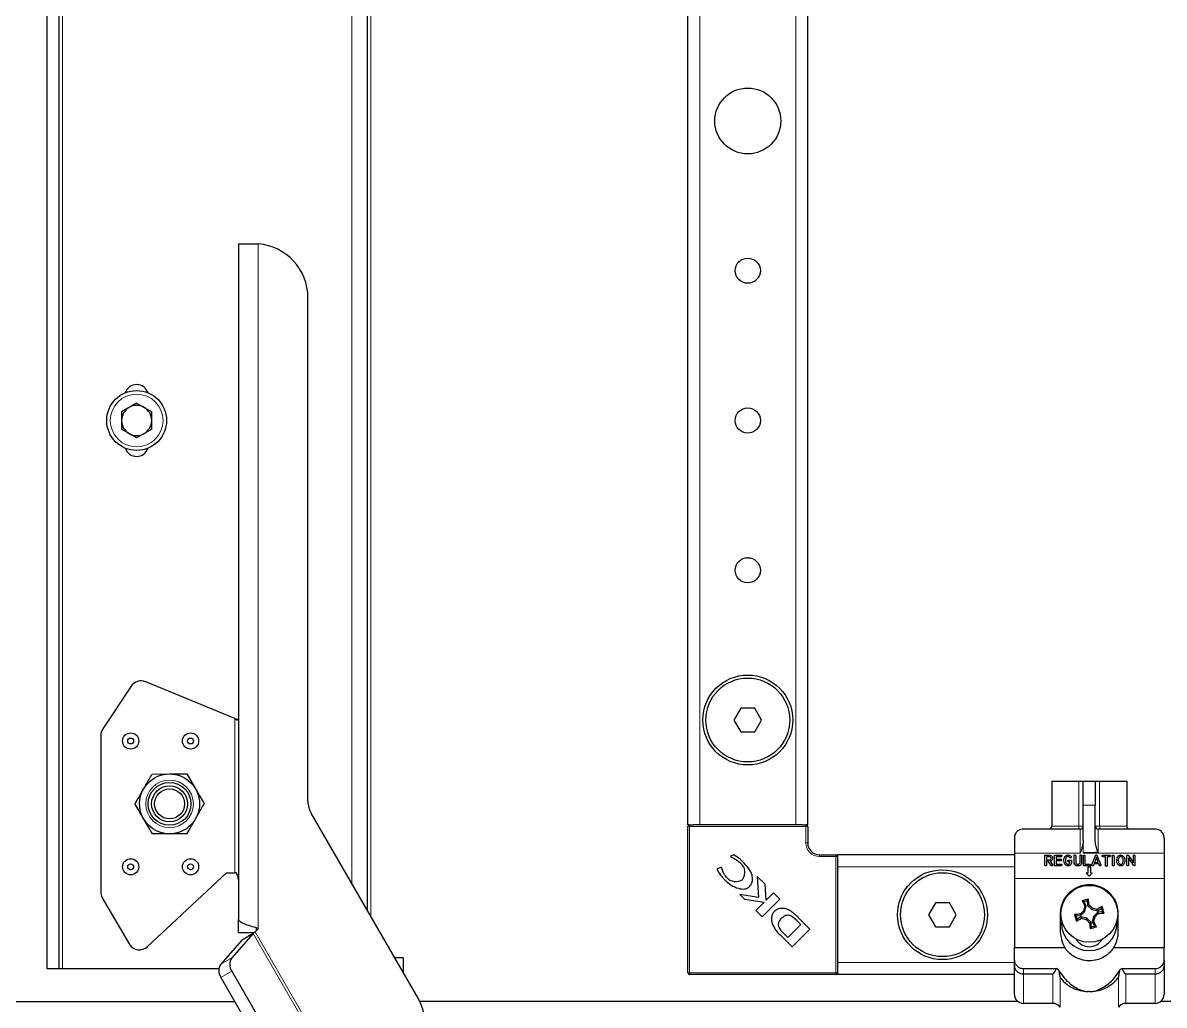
# Model space of a CAD drawing. Header units: millimetres. Extents: x -1161 to 1836, y -465 to 1013.
# Drawn here: x -510.1 to -319.6, y -202.3 to -38.3 of the extents above; entities that cross this region are included whole.
import ezdxf

# ---------------------------------------------------------------- set-up
doc = ezdxf.new("R2010")
doc.units = ezdxf.units.MM
doc.linetypes.add('SLD-Сплошная', pattern=[0])

msp = doc.modelspace()

# ---------------------------------------------------------------- linework, layer by layer
at = {"color": 7, "linetype": 'SLD-Сплошная', "lineweight": 25}
for p, q in [((-506.1, 686.78), (-506.1, -196.22)), ((-504.1, 686.78), (-504.1, -196.22)), ((-452.6, 677.06), (-452.6, -186.51)), ((-399.1, -172.22), (-399.1, 662.78)), ((-379.1, -172.22), (-379.1, 662.78)), ((-474.1, -75.22), (-473.13, -75.22)), ((-474.1, -75.22), (-474.1, -187.98)), ((-473.13, -75.22), (-471.01, -75.22)), ((-462.51, -168.28), (-462.51, -84.22)), ((-491.1, -101.83), (-493.61, -103.28)), ((-491.1, -101.83), (-488.59, -103.28)), ((-493.61, -103.28), (-493.61, -106.17)), ((-488.59, -106.17), (-488.59, -103.28)), ((-491.1, -107.62), (-493.61, -106.17)), ((-488.59, -106.17), (-491.1, -107.62)), ((-474.7, -154.48), (-489.59, -148.33)), ((-492, -149.07), (-496.76, -156.22)), ((-390.25, -152.72), (-391.41, -154.72)), ((-387.94, -152.72), (-390.25, -152.72)), ((-386.79, -154.72), (-387.94, -152.72)), ((-474.7, -154.48), (-474.1, -154.58)), ((-474.7, -154.48), (-474.46, -154.72)), ((-391.41, -154.72), (-390.25, -156.72)), ((-387.94, -156.72), (-386.79, -154.72)), ((-497.1, -157.33), (-497.1, -183.38)), ((-390.25, -156.72), (-387.94, -156.72)), ((-488.52, -163.74), (-485.63, -163.72)), ((-482.74, -163.71), (-481.28, -166.2)), ((-338.35, -164.92), (-338.35, -172.42)), ((-338.35, -164.92), (-333.82, -164.92)), ((-333.82, -164.92), (-333.1, -164.92)), ((-333.1, -164.92), (-331.1, -164.92)), ((-333.1, -168.92), (-333.1, -164.92)), ((-331.1, -164.92), (-331.1, -168.92)), ((-331.1, -164.92), (-330.37, -164.92)), ((-330.37, -164.92), (-325.85, -164.92)), ((-325.85, -164.92), (-325.85, -172.42)), ((-333.1, -174.86), (-333.1, -168.92)), ((-331.1, -174.86), (-331.1, -168.92)), ((-488.45, -173.74), (-489.91, -171.25)), ((-444.13, -201.17), (-461.97, -170.28)), ((-398.8, -172.22), (-399.1, -172.22)), ((-399.1, -196.92), (-399.1, -172.52)), ((-398.8, -172.22), (-398.15, -172.22)), ((-397.1, -172.22), (-398.15, -172.22)), ((-381.1, -172.22), (-397.1, -172.22)), ((-380.04, -172.22), (-381.1, -172.22)), ((-380.04, -172.22), (-379.4, -172.22)), ((-379.1, -172.22), (-379.4, -172.22)), ((-379.1, -172.52), (-379.1, -175.22)), ((-333.6, -172.92), (-343.1, -172.92)), ((-321.1, -172.92), (-330.6, -172.92)), ((-482.68, -173.71), (-485.57, -173.72)), ((-344.6, -174.42), (-344.6, -176.92)), ((-319.6, -174.42), (-319.6, -176.92)), ((-344.6, -176.92), (-344.6, -181.18)), ((-319.6, -176.92), (-319.6, -181.18)), ((-391.47, -177.23), (-391.98, -177.47)), ((-391.98, -177.47), (-391.87, -177.58)), ((-377.1, -177.22), (-374.4, -177.22)), ((-344.6, -177.22), (-374.1, -177.22)), ((-374.1, -177.22), (-374.1, -177.52)), ((-374.1, -177.52), (-374.1, -178.17)), ((-374.1, -178.17), (-374.1, -179.22)), ((-339.5, -178.94), (-339.5, -177.28)), ((-339.5, -177.28), (-338.75, -177.28)), ((-338.75, -177.54), (-339.24, -177.54)), ((-339.24, -177.54), (-339.24, -178.04)), ((-339.24, -178.04), (-338.65, -178.04)), ((-338.95, -178.31), (-339.24, -178.31)), ((-339.24, -178.31), (-339.24, -178.94)), ((-338.46, -179.02), (-338.95, -178.31)), ((-338.65, -178.31), (-338.24, -178.88)), ((-337.9, -179.05), (-337.9, -177.28)), ((-337.9, -177.28), (-336.84, -177.28)), ((-336.84, -179.05), (-337.9, -179.05)), ((-336.84, -177.54), (-337.64, -177.54)), ((-337.64, -177.54), (-337.64, -177.95)), ((-337.64, -177.95), (-336.89, -177.95)), ((-336.89, -178.21), (-337.64, -178.21)), ((-337.64, -178.21), (-337.64, -178.79)), ((-337.64, -178.79), (-336.84, -178.79)), ((-335.56, -178.12), (-335.07, -178.12)), ((-335.36, -178.38), (-335.56, -178.38)), ((-335.07, -178.12), (-335.07, -178.41)), ((-334.64, -178.47), (-334.64, -177.39)), ((-334.37, -177.39), (-334.37, -178.46)), ((-333.63, -178.45), (-333.63, -177.39)), ((-333.37, -177.39), (-333.37, -178.45)), ((-333.08, -179.07), (-333.08, -177.41)), ((-332.82, -177.41), (-332.82, -178.81)), ((-332.82, -178.81), (-332.02, -178.81)), ((-331.66, -178.9), (-331.08, -177.36)), ((-331.32, -178.74), (-331.41, -178.99)), ((-330.51, -178.74), (-331.32, -178.74)), ((-330.92, -177.6), (-331.23, -178.48)), ((-331.23, -178.48), (-330.6, -178.48)), ((-330.6, -178.48), (-330.92, -177.6)), ((-330.76, -177.38), (-330.17, -178.9)), ((-330.41, -178.98), (-330.51, -178.74)), ((-329.83, -177.28), (-328.71, -177.28)), ((-329.41, -177.54), (-329.83, -177.54)), ((-329.41, -179.01), (-329.41, -177.54)), ((-329.1, -177.54), (-329.1, -179.01)), ((-328.71, -177.54), (-329.1, -177.54)), ((-328.24, -178.94), (-328.24, -177.41)), ((-327.97, -177.41), (-327.97, -178.94)), ((-325.82, -178.94), (-325.82, -177.38)), ((-325.55, -177.33), (-324.74, -178.57)), ((-324.72, -178.97), (-325.55, -177.7)), ((-325.55, -177.7), (-325.55, -178.94)), ((-324.74, -178.57), (-324.74, -177.39)), ((-324.47, -177.39), (-324.47, -178.94)), ((-489.29, -192.54), (-476.1, -180.22)), ((-476.1, -180.22), (-474.7, -180.22)), ((-474.46, -180.22), (-474.7, -180.22)), ((-393.55, -179.29), (-394.24, -179.62)), ((-393.42, -179.43), (-393.55, -179.29)), ((-387.51, -180.85), (-387.33, -184.33)), ((-386.22, -182.14), (-387.51, -180.85)), ((-374.1, -179.22), (-374.1, -195.22)), ((-332.02, -179.07), (-333.08, -179.07)), ((-332.6, -180.28), (-332.1, -180.78)), ((-332.35, -180.28), (-332.6, -180.28)), ((-331.85, -179.28), (-332.35, -179.28)), ((-332.35, -179.28), (-332.35, -180.28)), ((-332.1, -180.78), (-331.6, -180.28)), ((-331.85, -180.28), (-331.85, -179.28)), ((-331.6, -180.28), (-331.85, -180.28)), ((-386.05, -184.8), (-386.22, -182.14)), ((-344.6, -181.18), (-344.6, -192.68)), ((-319.6, -181.18), (-319.6, -192.68)), ((-496.83, -184.38), (-492.37, -192.1)), ((-390.43, -183.85), (-389.63, -184.65)), ((-387.33, -184.33), (-390.43, -183.85)), ((-389.63, -184.65), (-386.36, -185.14)), ((-386.71, -187.57), (-383.75, -184.62)), ((-384.81, -183.56), (-386.05, -184.8)), ((-383.75, -184.62), (-384.81, -183.56)), ((-332.43, -184.87), (-332.23, -184.61)), ((-386.36, -185.14), (-387.75, -186.53)), ((-387.75, -186.53), (-386.71, -187.57)), ((-357.75, -185.22), (-358.91, -187.22)), ((-355.44, -185.22), (-357.75, -185.22)), ((-354.29, -187.22), (-355.44, -185.22)), ((-333.5, -187.37), (-332.83, -186.67)), ((-333.01, -185.04), (-333.31, -184.92)), ((-332.83, -186.67), (-333.05, -186.55)), ((-333.01, -185.04), (-332.43, -184.87)), ((-332.6, -185.73), (-333.01, -185.04)), ((-332.6, -185.73), (-332.85, -185.76)), ((-332.83, -186.67), (-332.6, -185.73)), ((-332.43, -184.87), (-332.39, -185.67)), ((-332.39, -185.67), (-332.17, -185.57)), ((-332.39, -185.67), (-331.69, -186.34)), ((-331.69, -186.34), (-331.58, -186.13)), ((-331.69, -186.34), (-330.75, -186.57)), ((-330.75, -186.57), (-330.79, -186.33)), ((-330.75, -186.57), (-330.06, -186.17)), ((-330.06, -186.17), (-329.94, -185.86)), ((-330.06, -186.17), (-329.89, -186.75)), ((-474.1, -190.22), (-474.1, -187.98)), ((-380.22, -188.87), (-380.9, -188.21)), ((-380.63, -187.73), (-380.65, -187.71)), ((-378.74, -189.62), (-380.63, -187.73)), ((-358.91, -187.22), (-357.75, -189.22)), ((-355.44, -189.22), (-354.29, -187.22)), ((-336.95, -187.07), (-336.95, -190.07)), ((-336.75, -188.57), (-336.95, -188.57)), ((-334.3, -187.4), (-334.57, -187.21)), ((-334.3, -187.4), (-333.5, -187.37)), ((-334.13, -187.98), (-334.3, -187.4)), ((-334.13, -187.98), (-334.25, -188.29)), ((-333.44, -187.58), (-334.13, -187.98)), ((-333.5, -187.37), (-333.61, -187.15)), ((-333.44, -187.58), (-333.41, -187.82)), ((-332.5, -187.81), (-333.44, -187.58)), ((-332.5, -187.81), (-332.62, -188.02)), ((-331.8, -188.48), (-332.5, -187.81)), ((-331.8, -188.48), (-332.02, -188.58)), ((-331.77, -189.28), (-331.8, -188.48)), ((-331.36, -187.48), (-331.59, -188.42)), ((-331.59, -188.42), (-331.35, -188.39)), ((-331.59, -188.42), (-331.19, -189.11)), ((-330.69, -186.78), (-331.36, -187.48)), ((-331.36, -187.48), (-331.15, -187.6)), ((-329.89, -186.75), (-330.69, -186.78)), ((-330.69, -186.78), (-330.59, -187)), ((-329.89, -186.75), (-329.63, -186.94)), ((-327.25, -188.57), (-327.45, -188.57)), ((-327.25, -190.07), (-327.25, -187.07)), ((-471.66, -190.38), (-475.23, -194.43)), ((-471.58, -190.22), (-474.1, -190.22)), ((-473.49, -191.44), (-471.66, -190.38)), ((-470.78, -189.54), (-471.34, -190.07)), ((-471.1, -189.84), (-471.1, -189.42)), ((-470.8, -189.51), (-470.78, -189.54)), ((-383.15, -190.33), (-382.41, -191.05)), ((-382.41, -191.05), (-380.22, -188.87)), ((-381.7, -192.58), (-378.74, -189.62)), ((-357.75, -189.22), (-355.44, -189.22)), ((-331.77, -189.28), (-331.96, -189.54)), ((-331.19, -189.11), (-331.77, -189.28)), ((-331.19, -189.11), (-330.89, -189.23)), ((-473.49, -191.44), (-477.07, -195.49)), ((-383.7, -190.59), (-381.7, -192.58)), ((-344.6, -194.82), (-344.6, -192.68)), ((-344.6, -192.68), (-336.19, -192.68)), ((-328, -192.68), (-319.6, -192.68)), ((-319.6, -194.82), (-319.6, -192.68)), ((-446.6, -194.42), (-448.03, -194.42)), ((-446.6, -194.42), (-446.6, -196.9)), ((-374.1, -195.22), (-374.1, -196.28)), ((-344.6, -195.73), (-344.6, -194.82)), ((-344.6, -200.52), (-344.6, -195.73)), ((-343.1, -196.21), (-337.58, -196.21)), ((-326.62, -196.21), (-321.1, -196.21)), ((-319.6, -194.82), (-319.6, -195.73)), ((-319.6, -195.73), (-319.6, -200.52)), ((-506.1, -196.22), (-504.1, -196.22)), ((-504.1, -196.22), (-503.5, -196.22)), ((-503.5, -196.22), (-477.38, -196.22)), ((-477.04, -197.72), (-462.9, -222.2)), ((-475.2, -196.66), (-461.06, -221.14)), ((-374.4, -197.22), (-398.8, -197.22)), ((-374.1, -196.28), (-374.1, -196.92)), ((-374.1, -196.92), (-374.1, -197.22)), ((-344.6, -197.22), (-374.1, -197.22)), ((-343.1, -197.11), (-338.19, -197.11)), ((-326.01, -197.11), (-321.1, -197.11)), ((-569.2, -201.72), (-474.72, -201.72)), ((-344, -201.72), (-443.85, -201.72)), ((86.4, -201.72), (-320.2, -201.72)), ((-338.19, -202.02), (-343.1, -202.02)), ((-321.1, -202.02), (-326.01, -202.02))]:
    msp.add_line(p, q, dxfattribs=at)
at = {"color": 7, "linetype": 'SLD-Сплошная', "lineweight": 18}
for p, q in [((-503.5, -196.22), (-503.5, 686.78)), ((-452, -187.55), (-452, 678.1)), ((-455.2, 672.56), (-455.2, -182.01)), ((-397.1, -172.22), (-397.1, 662.78)), ((-381.1, -172.22), (-381.1, 662.78)), ((-470.8, -75.25), (-470.8, -189.51)), ((-474.7, -154.48), (-474.7, -180.22)), ((-333.82, -172.42), (-333.82, -164.92)), ((-330.37, -164.92), (-330.37, -172.42)), ((-331.1, -168.92), (-333.1, -168.92)), ((-399.1, -172.52), (-398.8, -172.52)), ((-398.8, -172.22), (-398.8, -172.52)), ((-398.8, -172.52), (-398.8, -196.92)), ((-379.4, -172.52), (-398.8, -172.52)), ((-379.4, -172.22), (-379.4, -172.52)), ((-379.4, -175.22), (-379.4, -172.52)), ((-379.4, -172.52), (-379.1, -172.52)), ((-338.35, -172.42), (-333.82, -172.42)), ((-333.82, -172.42), (-333.1, -172.42)), ((-333.6, -176.92), (-333.6, -172.92)), ((-331.1, -172.42), (-330.37, -172.42)), ((-330.6, -172.92), (-330.6, -176.85)), ((-330.37, -172.42), (-325.85, -172.42)), ((-379.1, -175.22), (-379.4, -175.22)), ((-333.1, -176.92), (-333.1, -174.86)), ((-333.6, -176.92), (-344.6, -176.92)), ((-319.6, -176.92), (-333.1, -176.92)), ((-377.1, -177.22), (-377.1, -177.52)), ((-374.4, -177.52), (-377.1, -177.52)), ((-374.4, -177.22), (-374.4, -177.52)), ((-374.4, -196.92), (-374.4, -177.52)), ((-374.4, -177.52), (-374.1, -177.52)), ((-344.6, -179.22), (-374.1, -179.22)), ((-319.6, -181.18), (-344.6, -181.18)), ((-471.66, -190.38), (-455.19, -218.91)), ((-471.34, -190.07), (-454.82, -218.69)), ((-477.07, -195.49), (-475.23, -194.43)), ((-344.6, -195.22), (-374.1, -195.22)), ((-343.1, -196.21), (-343.1, -197.11)), ((-321.1, -197.11), (-321.1, -196.21)), ((-477.04, -197.72), (-475.2, -196.66)), ((-398.8, -196.92), (-399.1, -196.92)), ((-398.8, -196.92), (-374.4, -196.92)), ((-398.8, -196.92), (-398.8, -197.22)), ((-374.4, -196.92), (-374.4, -197.22)), ((-374.4, -196.92), (-374.1, -196.92)), ((-343.1, -197.11), (-343.1, -202.02)), ((-338.19, -202.02), (-338.19, -197.11)), ((-336.95, -197.71), (-336.95, -202.67)), ((-327.24, -202.67), (-327.24, -197.71)), ((-326.01, -197.11), (-326.01, -202.02)), ((-321.1, -202.02), (-321.1, -197.11))]:
    msp.add_line(p, q, dxfattribs=at)
at = {"color": 7, "linetype": 'SLD-Сплошная', "lineweight": 18, "flags": 128}
for points in [[(-333.82, -172.42), (-333.82, -172.52), (-333.83, -172.62), (-333.85, -172.7), (-333.86, -172.78), (-333.88, -172.84), (-333.91, -172.89), (-333.93, -172.92), (-333.96, -172.92)], [(-330.24, -172.92), (-330.26, -172.92), (-330.29, -172.89), (-330.31, -172.84), (-330.33, -172.78), (-330.35, -172.7), (-330.36, -172.62), (-330.37, -172.52), (-330.37, -172.42)]]:
    msp.add_lwpolyline(points, dxfattribs=at)
at = {"color": 7, "linetype": 'SLD-Сплошная', "lineweight": 25}
for centre, radius in [((-389.1, -54.72), 5.5), ((-389.1, -79.72), 2.1), ((-491.1, -104.72), 5), ((-389.1, -104.72), 2.1), ((-389.1, -129.72), 2.1), ((-389.1, -154.72), 7.5), ((-389.1, -154.72), 7), ((-492.1, -158.22), 1.35), ((-492.1, -158.22), 0.493), ((-482.1, -158.22), 1.35), ((-482.1, -158.22), 0.493), ((-485.6, -168.72), 5), ((-485.6, -168.72), 3.57), ((-485.6, -168.72), 3), ((-485.6, -168.72), 2.5), ((-492.1, -179.22), 1.35), ((-492.1, -179.22), 0.493), ((-482.1, -179.22), 1.35), ((-482.1, -179.22), 0.493), ((-356.6, -187.22), 7.5), ((-356.6, -187.22), 7), ((-332.1, -187.07), 4.75)]:
    msp.add_circle(centre, radius, dxfattribs=at)
at = {"color": 7, "linetype": 'SLD-Сплошная', "lineweight": 18}
for centre, radius in [((-491.1, -104.72), 4.4), ((-485.6, -168.72), 3.97)]:
    msp.add_circle(centre, radius, dxfattribs=at)
at = {"color": 7, "linetype": 'SLD-Сплошная', "lineweight": 25}
for centre, radius, start, end in [((-471.51, -84.22), 9, 0, 85.4954), ((-491.1, -100.72), 2, 18.21, 161.79), ((-491.1, -104.72), 2.51, 120, 180), ((-491.1, -104.72), 2.51, 60, 120), ((-491.1, -104.72), 2.51, 0, 60), ((-491.1, -104.72), 2.51, 180, 240), ((-491.1, -104.72), 2.51, 300, 0), ((-491.1, -104.72), 2.51, 240, 300), ((-491.1, -108.72), 2, 198.21, 341.79), ((-490.34, -150.18), 2, 68.1986, 146.3099), ((-495.1, -157.33), 2, 146.3099, 180), ((-458.51, -168.28), 4, 180, 210), ((-398.8, -172.52), 0.3, 90, 180), ((-379.4, -172.52), 0.3, 360, 90), ((-338.85, -172.42), 0.5, 270, 0), ((-333.6, -172.42), 0.5, 270, 0), ((-330.6, -172.42), 0.5, 180, 270), ((-325.35, -172.42), 0.5, 180, 270), ((-377.1, -175.22), 2, 180, 270), ((-391.5, -180.15), 1.94, 323.3097, 52.3464), ((-374.4, -177.52), 0.3, 0, 90), ((-391.1, -179.72), 1.97, 218.454, 305.887), ((-495.1, -183.38), 2, 180, 210), ((-311.8, -256.64), 74.88, 105.834, 106.6907), ((-401.1, -189.63), 69.05, 3.3769, 4.1768), ((-278.23, -238.63), 75.61, 136.4711, 137.0889), ((-272.54, -152.13), 69.05, 208.3479, 209.1477), ((-259.67, -204.78), 75.61, 165.4358, 166.0536), ((-383.65, -240.94), 75.61, 46.4711, 47.0889), ((-349.8, -259.51), 75.61, 75.4358, 76.0536), ((-297.16, -246.63), 69.05, 118.3479, 119.1477), ((-401.66, -207.37), 74.88, 15.834, 16.6907), ((-332.1, -188.57), 4.65, 180, 0), ((-329.54, -256.07), 69.05, 93.3769, 94.1768), ((-262.53, -166.78), 74.88, 195.834, 196.6907), ((-367.04, -127.52), 69.05, 298.3479, 299.1477), ((-314.4, -114.64), 75.61, 255.4358, 256.0536), ((-280.54, -133.2), 75.61, 226.4711, 227.0889), ((-263.1, -184.52), 69.05, 183.3769, 184.1768), ((-404.53, -169.37), 75.61, 345.4358, 346.0536), ((-391.65, -222.02), 69.05, 28.3479, 29.1477), ((-385.97, -135.52), 75.61, 316.4711, 317.0889), ((-334.66, -118.08), 69.05, 273.3769, 274.1768), ((-380.49, -186.93), 4.87, 200.3445, 228.7777), ((-378.68, -186.15), 6.12, 216.9888, 223.0744), ((-352.39, -117.51), 74.88, 285.834, 286.6907), ((-490.65, -191.08), 2, 210.9638, 313.0251), ((-332.1, -190.07), 2.5, 209.1764, 330.8236), ((-475.41, -196.58), 1.98, 146.5519, 215.0479), ((-473.58, -195.52), 1.98, 146.5519, 215.0479), ((-398.8, -196.92), 0.3, 180, 270), ((-374.4, -196.92), 0.3, 270, 0), ((-452.88, -206.03), 10, 300, 29.0469), ((-343.1, -200.52), 1.5, 180, 270), ((-321.1, -200.52), 1.5, 270, 0), ((-338.19, -203.52), 1.5, 34.5604, 90), ((-326.01, -203.52), 1.5, 90, 145.4396)]:
    msp.add_arc(centre, radius, start, end, dxfattribs=at)
at = {"color": 7, "linetype": 'SLD-Сплошная', "lineweight": 18}
msp.add_arc((-377.1, -175.22), 2.3, 180, 270, dxfattribs=at)
at = {"color": 7, "linetype": 'SLD-Сплошная', "lineweight": 25}
msp.add_ellipse((15096.08, -176.92), major_axis=(15429.18, 0), ratio=0.000259, start_param=3.123591, end_param=3.141593, dxfattribs=at)
for points in [[(-473.13, -75.22), (-472.97, -75.23), (-472.65, -75.23), (-472.07, -75.24), (-471.45, -75.24), (-471.02, -75.25), (-470.8, -75.25)], [(-474.46, -154.72), (-474.41, -154.71), (-474.31, -154.69), (-474.19, -154.65), (-474.11, -154.62), (-474.1, -154.6), (-474.1, -154.59)], [(-474.1, -181.42), (-474.12, -181.22), (-474.16, -180.82), (-474.36, -180.42), (-474.46, -180.22)], [(-470.8, -189.51), (-471.23, -189.39), (-472.1, -189.13), (-473.19, -188.75), (-473.95, -188.37), (-474.05, -188.11), (-474.1, -187.98)], [(-473.49, -191.44), (-473.34, -191.35), (-473.05, -191.15), (-472.52, -190.81), (-471.94, -190.45), (-471.54, -190.2), (-471.34, -190.07)], [(-471.66, -190.38), (-471.63, -190.36), (-471.59, -190.31), (-471.52, -190.24), (-471.43, -190.16), (-471.37, -190.1), (-471.34, -190.07)]]:
    msp.add_open_spline(points, degree=3, dxfattribs=at)
for points, knots in [([(-489.94, -166.25), (-489.81, -166.02), (-489.33, -165.17), (-488.86, -164.35), (-488.52, -163.74)], [0, 0, 0, 0, 0.268634, 1, 1, 1, 1]), ([(-485.63, -163.72), (-485.56, -163.72), (-484.59, -163.72), (-483.63, -163.71), (-482.74, -163.71)], [0, 0, 0, 0, 0.070201, 1, 1, 1, 1]), ([(-491.37, -168.76), (-491.25, -168.55), (-490.79, -167.73), (-490.3, -166.88), (-489.94, -166.25)], [0, 0, 0, 0, 0.257551, 1, 1, 1, 1]), ([(-481.28, -166.2), (-481.25, -166.26), (-480.76, -167.1), (-480.27, -167.92), (-479.82, -168.69)], [0, 0, 0, 0, 0.070201, 1, 1, 1, 1]), ([(-489.91, -171.25), (-489.95, -171.19), (-490.44, -170.35), (-490.92, -169.53), (-491.37, -168.76)], [0, 0, 0, 0, 0.070201, 1, 1, 1, 1]), ([(-481.25, -171.2), (-481.12, -170.97), (-480.64, -170.12), (-480.17, -169.29), (-479.82, -168.69)], [0, 0, 0, 0, 0.268634, 1, 1, 1, 1]), ([(-482.68, -173.71), (-482.56, -173.5), (-482.09, -172.68), (-481.61, -171.83), (-481.25, -171.2)], [0, 0, 0, 0, 0.257551, 1, 1, 1, 1]), ([(-343.1, -172.92), (-343.1, -172.92), (-343.17, -172.92), (-343.52, -172.95), (-344.05, -173.18), (-344.52, -173.76), (-344.57, -174.24), (-344.6, -174.42)], [0, 0, 0, 0, 0.003231, 0.101221, 0.514725, 0.80586, 1, 1, 1, 1]), ([(-319.6, -174.42), (-319.62, -174.24), (-319.68, -173.76), (-320.15, -173.18), (-320.68, -172.95), (-321.03, -172.92), (-321.1, -172.92), (-321.1, -172.92)], [0, 0, 0, 0, 0.19414, 0.485275, 0.898779, 0.996769, 1, 1, 1, 1]), ([(-485.57, -173.72), (-485.63, -173.73), (-486.61, -173.73), (-487.56, -173.74), (-488.45, -173.74)], [0, 0, 0, 0, 0.070201, 1, 1, 1, 1]), ([(-333.1, -174.86), (-333.14, -175.2), (-333.22, -175.9), (-333.47, -176.57), (-333.6, -176.92), (-333.6, -176.92)], [0, 0, 0, 0, 0.475461, 0.994056, 1, 1, 1, 1]), ([(-330.6, -176.85), (-330.6, -176.85), (-330.6, -176.85), (-330.61, -176.85), (-330.62, -176.83), (-330.66, -176.75), (-330.78, -176.41), (-331, -175.78), (-331.06, -175.19), (-331.1, -174.86)], [0, 0, 0, 0, 0.00167, 0.003889, 0.009531, 0.034361, 0.132751, 0.526214, 1, 1, 1, 1]), ([(-391.87, -177.58), (-391.56, -177.73), (-390.99, -177.99), (-390.53, -178.42), (-390.32, -178.61)], [0, 0, 0, 0, 0.547643, 1, 1, 1, 1]), ([(-389.96, -178.33), (-390.22, -178.08), (-390.69, -177.66), (-391.24, -177.36), (-391.47, -177.23)], [0, 0, 0, 0, 0.5776526, 1, 1, 1, 1]), ([(-388.84, -182.56), (-388.7, -182.4), (-388.42, -182.06), (-388.25, -181.37), (-388.38, -180.49), (-388.95, -179.41), (-389.59, -178.73), (-389.96, -178.33)], [0, 0, 0, 0, 0.130532, 0.266031, 0.423997, 0.666819, 1, 1, 1, 1]), ([(-339.38, -179.07), (-339.4, -179.07), (-339.44, -179.07), (-339.49, -179.03), (-339.5, -178.99), (-339.5, -178.96), (-339.5, -178.94)], [0, 0, 0, 0, 0.280437, 0.558281, 0.778899, 1, 1, 1, 1]), ([(-339.24, -178.94), (-339.24, -178.96), (-339.24, -179), (-339.28, -179.05), (-339.34, -179.07), (-339.37, -179.07), (-339.38, -179.07)], [0, 0, 0, 0, 0.280498, 0.558325, 0.778868, 1, 1, 1, 1]), ([(-338.75, -177.28), (-338.67, -177.28), (-338.53, -177.29), (-338.42, -177.38), (-338.38, -177.41)], [0, 0, 0, 0, 0.559747, 1, 1, 1, 1]), ([(-338.56, -177.61), (-338.59, -177.59), (-338.65, -177.55), (-338.72, -177.54), (-338.75, -177.54)], [0, 0, 0, 0, 0.5591356, 1, 1, 1, 1]), ([(-338.65, -178.04), (-338.63, -178.04), (-338.59, -178.03), (-338.56, -178.01), (-338.55, -178)], [0, 0, 0, 0, 0.558174, 1, 1, 1, 1]), ([(-338.41, -178.22), (-338.45, -178.24), (-338.52, -178.29), (-338.61, -178.3), (-338.65, -178.31)], [0, 0, 0, 0, 0.56031, 1, 1, 1, 1]), ([(-338.47, -177.8), (-338.48, -177.76), (-338.48, -177.69), (-338.53, -177.63), (-338.56, -177.61)], [0, 0, 0, 0, 0.5596918, 1, 1, 1, 1]), ([(-338.55, -178), (-338.54, -177.98), (-338.51, -177.95), (-338.48, -177.89), (-338.48, -177.83), (-338.47, -177.8)], [0, 0, 0, 0, 0.279917, 0.56006, 1, 1, 1, 1]), ([(-338.36, -179.07), (-338.37, -179.07), (-338.39, -179.07), (-338.43, -179.05), (-338.45, -179.03), (-338.46, -179.02)], [0, 0, 0, 0, 0.28022, 0.561305, 1, 1, 1, 1]), ([(-338.21, -177.8), (-338.22, -177.89), (-338.24, -178.06), (-338.36, -178.17), (-338.41, -178.22)], [0, 0, 0, 0, 0.5594568, 1, 1, 1, 1]), ([(-338.38, -177.41), (-338.32, -177.48), (-338.23, -177.59), (-338.22, -177.74), (-338.21, -177.8)], [0, 0, 0, 0, 0.558947, 1, 1, 1, 1]), ([(-338.21, -178.95), (-338.21, -178.97), (-338.22, -179.01), (-338.27, -179.05), (-338.31, -179.07), (-338.35, -179.07), (-338.36, -179.07)], [0, 0, 0, 0, 0.278138, 0.558544, 0.779161, 1, 1, 1, 1]), ([(-338.24, -178.88), (-338.23, -178.89), (-338.22, -178.91), (-338.21, -178.93), (-338.21, -178.95)], [0, 0, 0, 0, 0.561079, 1, 1, 1, 1]), ([(-336.89, -177.95), (-336.87, -177.95), (-336.82, -177.95), (-336.77, -177.98), (-336.74, -178.03), (-336.74, -178.06), (-336.73, -178.08)], [0, 0, 0, 0, 0.280945, 0.559897, 0.779525, 1, 1, 1, 1]), ([(-336.73, -178.08), (-336.74, -178.1), (-336.74, -178.15), (-336.8, -178.21), (-336.85, -178.21), (-336.89, -178.21)], [0, 0, 0, 0, 0.2810994, 0.5597683, 1, 1, 1, 1]), ([(-336.84, -177.28), (-336.81, -177.28), (-336.77, -177.28), (-336.71, -177.31), (-336.69, -177.36), (-336.68, -177.39), (-336.68, -177.41)], [0, 0, 0, 0, 0.280872, 0.559701, 0.779382, 1, 1, 1, 1]), ([(-336.68, -177.41), (-336.68, -177.43), (-336.69, -177.47), (-336.75, -177.54), (-336.8, -177.54), (-336.84, -177.54)], [0, 0, 0, 0, 0.2810527, 0.5596626, 1, 1, 1, 1]), ([(-336.84, -178.79), (-336.82, -178.79), (-336.77, -178.79), (-336.72, -178.82), (-336.69, -178.87), (-336.68, -178.9), (-336.68, -178.92)], [0, 0, 0, 0, 0.280912, 0.5597137, 0.7794989, 1, 1, 1, 1]), ([(-336.68, -178.92), (-336.68, -178.94), (-336.69, -178.98), (-336.74, -179.05), (-336.8, -179.05), (-336.84, -179.05)], [0, 0, 0, 0, 0.2812138, 0.5599009, 1, 1, 1, 1]), ([(-336.34, -178.18), (-336.33, -178.04), (-336.32, -177.8), (-336.2, -177.6), (-336.14, -177.5)], [0, 0, 0, 0, 0.56034, 1, 1, 1, 1]), ([(-336.15, -178.78), (-336.21, -178.68), (-336.32, -178.49), (-336.34, -178.27), (-336.34, -178.18)], [0, 0, 0, 0, 0.5593467, 1, 1, 1, 1]), ([(-335.62, -179.07), (-335.68, -179.07), (-335.8, -179.06), (-335.99, -178.97), (-336.09, -178.85), (-336.15, -178.78)], [0, 0, 0, 0, 0.280314, 0.560507, 1, 1, 1, 1]), ([(-336.14, -177.5), (-336.07, -177.42), (-335.93, -177.28), (-335.74, -177.26), (-335.65, -177.25)], [0, 0, 0, 0, 0.559217, 1, 1, 1, 1]), ([(-335.66, -177.52), (-335.7, -177.52), (-335.77, -177.53), (-335.9, -177.6), (-336.05, -177.81), (-336.07, -178.03), (-336.08, -178.18)], [0, 0, 0, 0, 0.125332, 0.250695, 0.500738, 1, 1, 1, 1]), ([(-336.08, -178.18), (-336.07, -178.26), (-336.06, -178.41), (-335.99, -178.55), (-335.96, -178.61)], [0, 0, 0, 0, 0.5599802, 1, 1, 1, 1]), ([(-335.96, -178.61), (-335.91, -178.67), (-335.83, -178.78), (-335.69, -178.8), (-335.63, -178.81)], [0, 0, 0, 0, 0.560858, 1, 1, 1, 1]), ([(-335.69, -178.25), (-335.69, -178.23), (-335.69, -178.19), (-335.66, -178.14), (-335.61, -178.12), (-335.58, -178.12), (-335.56, -178.12)], [0, 0, 0, 0, 0.2806366, 0.5588901, 0.7791438, 1, 1, 1, 1]), ([(-335.56, -178.38), (-335.58, -178.38), (-335.62, -178.38), (-335.67, -178.34), (-335.69, -178.29), (-335.69, -178.26), (-335.69, -178.25)], [0, 0, 0, 0, 0.280664, 0.558735, 0.779002, 1, 1, 1, 1]), ([(-335.47, -177.56), (-335.51, -177.55), (-335.57, -177.52), (-335.63, -177.52), (-335.66, -177.52)], [0, 0, 0, 0, 0.558634, 1, 1, 1, 1]), ([(-335.65, -177.25), (-335.58, -177.26), (-335.46, -177.26), (-335.35, -177.32), (-335.3, -177.34)], [0, 0, 0, 0, 0.5605138, 1, 1, 1, 1]), ([(-335.63, -178.81), (-335.6, -178.81), (-335.54, -178.81), (-335.45, -178.76), (-335.41, -178.69), (-335.39, -178.64)], [0, 0, 0, 0, 0.281265, 0.561609, 1, 1, 1, 1]), ([(-335.28, -178.95), (-335.34, -178.99), (-335.44, -179.06), (-335.57, -179.07), (-335.62, -179.07)], [0, 0, 0, 0, 0.558998, 1, 1, 1, 1]), ([(-335.37, -177.68), (-335.39, -177.66), (-335.42, -177.61), (-335.45, -177.58), (-335.47, -177.56)], [0, 0, 0, 0, 0.560467, 1, 1, 1, 1]), ([(-335.39, -178.64), (-335.38, -178.59), (-335.36, -178.51), (-335.36, -178.42), (-335.36, -178.38)], [0, 0, 0, 0, 0.559597, 1, 1, 1, 1]), ([(-335.26, -177.74), (-335.28, -177.74), (-335.33, -177.73), (-335.36, -177.69), (-335.37, -177.68)], [0, 0, 0, 0, 0.558039, 1, 1, 1, 1]), ([(-335.3, -177.34), (-335.27, -177.37), (-335.2, -177.43), (-335.16, -177.5), (-335.14, -177.53)], [0, 0, 0, 0, 0.559542, 1, 1, 1, 1]), ([(-335.07, -178.41), (-335.08, -178.53), (-335.09, -178.73), (-335.22, -178.88), (-335.28, -178.95)], [0, 0, 0, 0, 0.560493, 1, 1, 1, 1]), ([(-335.1, -177.61), (-335.11, -177.63), (-335.12, -177.67), (-335.16, -177.71), (-335.21, -177.74), (-335.24, -177.74), (-335.26, -177.74)], [0, 0, 0, 0, 0.277709, 0.558209, 0.77892, 1, 1, 1, 1]), ([(-335.14, -177.53), (-335.13, -177.54), (-335.11, -177.57), (-335.11, -177.6), (-335.1, -177.61)], [0, 0, 0, 0, 0.560691, 1, 1, 1, 1]), ([(-334.64, -177.39), (-334.64, -177.37), (-334.64, -177.33), (-334.61, -177.28), (-334.56, -177.26), (-334.53, -177.25), (-334.52, -177.25)], [0, 0, 0, 0, 0.280849, 0.55949, 0.779158, 1, 1, 1, 1]), ([(-334.42, -178.94), (-334.49, -178.86), (-334.62, -178.73), (-334.63, -178.55), (-334.64, -178.47)], [0, 0, 0, 0, 0.558332, 1, 1, 1, 1]), ([(-334.52, -177.25), (-334.5, -177.25), (-334.46, -177.26), (-334.4, -177.29), (-334.38, -177.34), (-334.38, -177.37), (-334.37, -177.39)], [0, 0, 0, 0, 0.28091, 0.559174, 0.779166, 1, 1, 1, 1]), ([(-333.98, -179.07), (-334.07, -179.07), (-334.23, -179.07), (-334.36, -178.98), (-334.42, -178.94)], [0, 0, 0, 0, 0.55925, 1, 1, 1, 1]), ([(-334.37, -178.46), (-334.37, -178.52), (-334.36, -178.63), (-334.29, -178.7), (-334.26, -178.73)], [0, 0, 0, 0, 0.560313, 1, 1, 1, 1]), ([(-334.26, -178.73), (-334.21, -178.76), (-334.13, -178.81), (-334.04, -178.81), (-334, -178.81)], [0, 0, 0, 0, 0.559441, 1, 1, 1, 1]), ([(-334, -178.81), (-333.95, -178.81), (-333.84, -178.79), (-333.7, -178.71), (-333.64, -178.58), (-333.63, -178.49), (-333.63, -178.45)], [0, 0, 0, 0, 0.280935, 0.559487, 0.779245, 1, 1, 1, 1]), ([(-333.37, -178.45), (-333.37, -178.54), (-333.39, -178.73), (-333.55, -178.95), (-333.77, -179.05), (-333.91, -179.07), (-333.98, -179.07)], [0, 0, 0, 0, 0.280416, 0.558636, 0.778958, 1, 1, 1, 1]), ([(-333.63, -177.39), (-333.63, -177.37), (-333.63, -177.33), (-333.6, -177.28), (-333.56, -177.26), (-333.53, -177.25), (-333.51, -177.25)], [0, 0, 0, 0, 0.2809, 0.559498, 0.779148, 1, 1, 1, 1]), ([(-333.51, -177.25), (-333.49, -177.25), (-333.45, -177.26), (-333.39, -177.29), (-333.37, -177.34), (-333.37, -177.37), (-333.37, -177.39)], [0, 0, 0, 0, 0.280888, 0.559023, 0.779155, 1, 1, 1, 1]), ([(-333.08, -177.41), (-333.08, -177.39), (-333.08, -177.35), (-333.05, -177.3), (-333.01, -177.28), (-332.97, -177.28), (-332.96, -177.28)], [0, 0, 0, 0, 0.280912, 0.559405, 0.779108, 1, 1, 1, 1]), ([(-332.96, -177.28), (-332.94, -177.28), (-332.9, -177.28), (-332.84, -177.31), (-332.82, -177.36), (-332.82, -177.4), (-332.82, -177.41)], [0, 0, 0, 0, 0.280813, 0.559099, 0.77917, 1, 1, 1, 1]), ([(-332.02, -178.81), (-332, -178.81), (-331.95, -178.81), (-331.9, -178.84), (-331.87, -178.89), (-331.87, -178.92), (-331.87, -178.94)], [0, 0, 0, 0, 0.2808549, 0.5597179, 0.7795181, 1, 1, 1, 1]), ([(-331.87, -178.94), (-331.87, -178.96), (-331.87, -179.01), (-331.93, -179.07), (-331.98, -179.07), (-332.02, -179.07)], [0, 0, 0, 0, 0.281266, 0.560078, 1, 1, 1, 1]), ([(-331.67, -178.95), (-331.67, -178.94), (-331.66, -178.92), (-331.66, -178.91), (-331.66, -178.9)], [0, 0, 0, 0, 0.559504, 1, 1, 1, 1]), ([(-331.54, -179.07), (-331.56, -179.07), (-331.6, -179.07), (-331.64, -179.03), (-331.66, -178.99), (-331.67, -178.96), (-331.67, -178.95)], [0, 0, 0, 0, 0.279579, 0.559194, 0.779582, 1, 1, 1, 1]), ([(-331.41, -178.99), (-331.42, -179), (-331.43, -179.03), (-331.47, -179.07), (-331.52, -179.07), (-331.54, -179.07)], [0, 0, 0, 0, 0.28077, 0.560807, 1, 1, 1, 1]), ([(-331.08, -177.36), (-331.08, -177.35), (-331.06, -177.31), (-331.01, -177.26), (-330.97, -177.26), (-330.94, -177.25)], [0, 0, 0, 0, 0.2814649, 0.5617718, 1, 1, 1, 1]), ([(-330.94, -177.25), (-330.91, -177.25), (-330.87, -177.26), (-330.8, -177.3), (-330.77, -177.35), (-330.76, -177.38)], [0, 0, 0, 0, 0.281226, 0.561522, 1, 1, 1, 1]), ([(-330.3, -179.07), (-330.32, -179.07), (-330.35, -179.07), (-330.39, -179.04), (-330.41, -179), (-330.41, -178.98)], [0, 0, 0, 0, 0.280695, 0.560335, 1, 1, 1, 1]), ([(-330.16, -178.95), (-330.16, -178.97), (-330.17, -179.01), (-330.21, -179.05), (-330.26, -179.07), (-330.29, -179.07), (-330.3, -179.07)], [0, 0, 0, 0, 0.278517, 0.558613, 0.779333, 1, 1, 1, 1]), ([(-330.17, -178.9), (-330.16, -178.91), (-330.16, -178.93), (-330.16, -178.94), (-330.16, -178.95)], [0, 0, 0, 0, 0.560081, 1, 1, 1, 1]), ([(-329.96, -177.41), (-329.96, -177.39), (-329.96, -177.35), (-329.93, -177.3), (-329.88, -177.28), (-329.84, -177.28), (-329.83, -177.28)], [0, 0, 0, 0, 0.2807125, 0.5587014, 0.7790455, 1, 1, 1, 1]), ([(-329.83, -177.54), (-329.85, -177.54), (-329.89, -177.54), (-329.94, -177.5), (-329.96, -177.46), (-329.96, -177.42), (-329.96, -177.41)], [0, 0, 0, 0, 0.28076, 0.558821, 0.778915, 1, 1, 1, 1]), ([(-329.27, -179.15), (-329.29, -179.15), (-329.33, -179.14), (-329.39, -179.11), (-329.41, -179.06), (-329.41, -179.02), (-329.41, -179.01)], [0, 0, 0, 0, 0.280822, 0.559059, 0.779094, 1, 1, 1, 1]), ([(-329.1, -179.01), (-329.1, -179.03), (-329.11, -179.08), (-329.17, -179.14), (-329.23, -179.14), (-329.27, -179.15)], [0, 0, 0, 0, 0.280801, 0.559621, 1, 1, 1, 1]), ([(-328.71, -177.28), (-328.69, -177.28), (-328.64, -177.28), (-328.59, -177.31), (-328.55, -177.36), (-328.55, -177.39), (-328.55, -177.41)], [0, 0, 0, 0, 0.280951, 0.559967, 0.779431, 1, 1, 1, 1]), ([(-328.55, -177.41), (-328.55, -177.43), (-328.56, -177.48), (-328.62, -177.54), (-328.67, -177.54), (-328.71, -177.54)], [0, 0, 0, 0, 0.281019, 0.559679, 1, 1, 1, 1]), ([(-328.24, -177.41), (-328.24, -177.39), (-328.24, -177.35), (-328.21, -177.3), (-328.16, -177.28), (-328.13, -177.28), (-328.12, -177.28)], [0, 0, 0, 0, 0.280828, 0.559417, 0.779393, 1, 1, 1, 1]), ([(-328.12, -179.07), (-328.14, -179.07), (-328.18, -179.07), (-328.22, -179.03), (-328.24, -178.99), (-328.24, -178.96), (-328.24, -178.94)], [0, 0, 0, 0, 0.280437, 0.558281, 0.778899, 1, 1, 1, 1]), ([(-328.12, -177.28), (-328.1, -177.28), (-328.06, -177.28), (-328, -177.31), (-327.98, -177.36), (-327.98, -177.39), (-327.97, -177.41)], [0, 0, 0, 0, 0.280765, 0.559178, 0.779175, 1, 1, 1, 1]), ([(-327.97, -178.94), (-327.98, -178.96), (-327.98, -179), (-328.02, -179.05), (-328.07, -179.07), (-328.1, -179.07), (-328.12, -179.07)], [0, 0, 0, 0, 0.280518, 0.5583, 0.778735, 1, 1, 1, 1]), ([(-327.52, -178.17), (-327.51, -178.05), (-327.5, -177.83), (-327.4, -177.63), (-327.35, -177.55)], [0, 0, 0, 0, 0.5599138, 1, 1, 1, 1]), ([(-327.34, -178.79), (-327.4, -178.68), (-327.5, -178.49), (-327.51, -178.27), (-327.52, -178.17)], [0, 0, 0, 0, 0.559149, 1, 1, 1, 1]), ([(-327.35, -177.55), (-327.28, -177.46), (-327.16, -177.29), (-326.96, -177.27), (-326.87, -177.25)], [0, 0, 0, 0, 0.560137, 1, 1, 1, 1]), ([(-326.84, -179.07), (-326.9, -179.07), (-327.01, -179.06), (-327.19, -178.97), (-327.28, -178.86), (-327.34, -178.79)], [0, 0, 0, 0, 0.280367, 0.560574, 1, 1, 1, 1]), ([(-327.16, -177.72), (-327.19, -177.8), (-327.25, -177.95), (-327.25, -178.1), (-327.26, -178.17)], [0, 0, 0, 0, 0.559075, 1, 1, 1, 1]), ([(-327.26, -178.17), (-327.25, -178.26), (-327.25, -178.41), (-327.18, -178.55), (-327.15, -178.61)], [0, 0, 0, 0, 0.560273, 1, 1, 1, 1]), ([(-326.87, -177.52), (-326.91, -177.52), (-326.98, -177.53), (-327.08, -177.6), (-327.13, -177.67), (-327.16, -177.72)], [0, 0, 0, 0, 0.2798318, 0.559843, 1, 1, 1, 1]), ([(-327.15, -178.61), (-327.11, -178.67), (-327.03, -178.78), (-326.9, -178.8), (-326.84, -178.81)], [0, 0, 0, 0, 0.560567, 1, 1, 1, 1]), ([(-326.87, -177.25), (-326.81, -177.26), (-326.69, -177.27), (-326.5, -177.36), (-326.4, -177.47), (-326.34, -177.55)], [0, 0, 0, 0, 0.280496, 0.560765, 1, 1, 1, 1]), ([(-326.53, -177.72), (-326.58, -177.66), (-326.67, -177.54), (-326.81, -177.52), (-326.87, -177.52)], [0, 0, 0, 0, 0.559596, 1, 1, 1, 1]), ([(-326.84, -178.81), (-326.81, -178.81), (-326.73, -178.8), (-326.61, -178.74), (-326.55, -178.66), (-326.52, -178.61)], [0, 0, 0, 0, 0.280435, 0.560605, 1, 1, 1, 1]), ([(-326.33, -178.79), (-326.41, -178.88), (-326.54, -179.04), (-326.75, -179.07), (-326.84, -179.07)], [0, 0, 0, 0, 0.559137, 1, 1, 1, 1]), ([(-326.42, -178.17), (-326.42, -178.08), (-326.43, -177.93), (-326.5, -177.78), (-326.53, -177.72)], [0, 0, 0, 0, 0.560046, 1, 1, 1, 1]), ([(-326.52, -178.61), (-326.49, -178.54), (-326.42, -178.39), (-326.42, -178.24), (-326.42, -178.17)], [0, 0, 0, 0, 0.559133, 1, 1, 1, 1]), ([(-326.34, -177.55), (-326.28, -177.66), (-326.17, -177.85), (-326.16, -178.07), (-326.15, -178.17)], [0, 0, 0, 0, 0.559312, 1, 1, 1, 1]), ([(-326.15, -178.17), (-326.16, -178.3), (-326.17, -178.52), (-326.28, -178.71), (-326.33, -178.79)], [0, 0, 0, 0, 0.559865, 1, 1, 1, 1]), ([(-325.82, -177.38), (-325.82, -177.36), (-325.81, -177.32), (-325.79, -177.28), (-325.74, -177.26), (-325.71, -177.25), (-325.7, -177.25)], [0, 0, 0, 0, 0.280941, 0.559114, 0.779089, 1, 1, 1, 1]), ([(-325.7, -179.07), (-325.72, -179.07), (-325.76, -179.07), (-325.81, -179.02), (-325.82, -178.97), (-325.82, -178.94)], [0, 0, 0, 0, 0.281503, 0.560294, 1, 1, 1, 1]), ([(-325.7, -177.25), (-325.68, -177.25), (-325.65, -177.26), (-325.59, -177.28), (-325.56, -177.31), (-325.55, -177.33)], [0, 0, 0, 0, 0.2806376, 0.5608768, 1, 1, 1, 1]), ([(-325.55, -178.94), (-325.55, -178.96), (-325.56, -179), (-325.6, -179.05), (-325.65, -179.07), (-325.68, -179.07), (-325.7, -179.07)], [0, 0, 0, 0, 0.2805689, 0.5584768, 0.7788696, 1, 1, 1, 1]), ([(-324.74, -177.39), (-324.74, -177.37), (-324.74, -177.33), (-324.71, -177.28), (-324.66, -177.26), (-324.63, -177.25), (-324.62, -177.25)], [0, 0, 0, 0, 0.280888, 0.559482, 0.77927, 1, 1, 1, 1]), ([(-324.6, -179.07), (-324.61, -179.07), (-324.64, -179.07), (-324.69, -179.02), (-324.71, -178.99), (-324.72, -178.97)], [0, 0, 0, 0, 0.278585, 0.558866, 1, 1, 1, 1]), ([(-324.62, -177.25), (-324.6, -177.25), (-324.56, -177.26), (-324.5, -177.29), (-324.48, -177.34), (-324.48, -177.37), (-324.47, -177.39)], [0, 0, 0, 0, 0.280836, 0.55925, 0.779182, 1, 1, 1, 1]), ([(-324.47, -178.94), (-324.48, -178.96), (-324.48, -179), (-324.51, -179.05), (-324.55, -179.07), (-324.58, -179.07), (-324.6, -179.07)], [0, 0, 0, 0, 0.2809531, 0.5593907, 0.7790729, 1, 1, 1, 1]), ([(-394.24, -179.62), (-394.06, -179.96), (-393.72, -180.59), (-393.23, -181.11), (-393, -181.35)], [0, 0, 0, 0, 0.5368, 1, 1, 1, 1]), ([(-392.64, -180.94), (-392.86, -180.68), (-393.24, -180.23), (-393.36, -179.66), (-393.42, -179.43)], [0, 0, 0, 0, 0.5796082, 1, 1, 1, 1]), ([(-393, -181.35), (-392.63, -181.68), (-391.94, -182.3), (-390.77, -182.85), (-389.82, -182.99), (-389.18, -182.84), (-388.95, -182.65), (-388.84, -182.56)], [0, 0, 0, 0, 0.315674, 0.58952, 0.813199, 0.909026, 1, 1, 1, 1]), ([(-327.25, -187.07), (-327.29, -186.57), (-327.38, -185.56), (-328.16, -184.1), (-329.34, -182.98), (-330.81, -182.31), (-332.42, -182.14), (-334.02, -182.52), (-335.4, -183.41), (-336.39, -184.65), (-336.88, -185.94), (-336.93, -186.74), (-336.95, -187.07)], [0, 0, 0, 0, 0.108524, 0.217459, 0.318088, 0.417791, 0.519828, 0.622975, 0.725929, 0.827131, 0.926323, 1, 1, 1, 1]), ([(-381.98, -186.57), (-382.19, -186.47), (-382.57, -186.26), (-383.21, -186.14), (-383.8, -186.18), (-384.34, -186.38), (-384.77, -186.74), (-385.06, -187.26), (-385.18, -187.91), (-385.1, -188.37), (-385.05, -188.62)], [0, 0, 0, 0, 0.138091, 0.265455, 0.384013, 0.496103, 0.605759, 0.71979, 0.847662, 1, 1, 1, 1]), ([(-381.14, -187.25), (-381.29, -187.12), (-381.55, -186.87), (-381.85, -186.67), (-381.98, -186.57)], [0, 0, 0, 0, 0.55183, 1, 1, 1, 1]), ([(-383.48, -187.85), (-383.57, -187.94), (-383.74, -188.12), (-383.92, -188.4), (-384.01, -188.67), (-384.01, -189), (-383.86, -189.4), (-383.67, -189.68), (-383.57, -189.84)], [0, 0, 0, 0, 0.176808, 0.319231, 0.43938, 0.552395, 0.749205, 1, 1, 1, 1]), ([(-380.9, -188.21), (-381.1, -188.02), (-381.47, -187.68), (-382.01, -187.35), (-382.46, -187.29), (-382.8, -187.36), (-383.15, -187.55), (-383.36, -187.74), (-383.48, -187.85)], [0, 0, 0, 0, 0.274676, 0.503042, 0.607381, 0.716579, 0.843412, 1, 1, 1, 1]), ([(-380.65, -187.71), (-380.73, -187.63), (-380.89, -187.48), (-381.05, -187.33), (-381.14, -187.25)], [0, 0, 0, 0, 0.486421, 1, 1, 1, 1]), ([(-336.95, -190.07), (-336.86, -190.7), (-336.69, -191.97), (-336.23, -192.61), (-336.2, -192.66), (-336.19, -192.68)], [0, 0, 0, 0, 0.417668, 0.852903, 1, 1, 1, 1]), ([(-328, -192.68), (-327.95, -192.6), (-327.84, -192.43), (-327.32, -191.36), (-327.27, -190.37), (-327.25, -190.07)], [0, 0, 0, 0, 0.378823, 0.812228, 1, 1, 1, 1]), ([(-328, -192.68), (-328.02, -192.71), (-328.07, -192.78), (-328.43, -193.28), (-329.08, -193.92), (-330.01, -194.5), (-331.16, -194.89), (-332.48, -194.98), (-333.83, -194.67), (-334.96, -194.05), (-335.69, -193.37), (-336.07, -192.87), (-336.18, -192.69), (-336.19, -192.68), (-336.19, -192.68)], [0, 0, 0, 0, 0.088505, 0.177138, 0.262858, 0.344694, 0.430485, 0.525193, 0.625645, 0.723911, 0.812494, 0.894483, 0.978997, 1, 1, 1, 1]), ([(-344.6, -194.82), (-344.58, -194.96), (-344.55, -195.24), (-344.31, -195.65), (-343.96, -195.98), (-343.53, -196.18), (-343.23, -196.2), (-343.1, -196.21)], [0, 0, 0, 0, 0.205683, 0.411346, 0.618649, 0.832339, 1, 1, 1, 1]), ([(-344.6, -195.73), (-344.6, -195.74), (-344.6, -195.84), (-344.56, -196.1), (-344.39, -196.47), (-344.05, -196.82), (-343.6, -197.06), (-343.27, -197.09), (-343.1, -197.11)], [0, 0, 0, 0, 0.017854, 0.141405, 0.356083, 0.570731, 0.785365, 1, 1, 1, 1]), ([(-338.19, -197.11), (-338.18, -197.11), (-338.17, -197.11), (-338.13, -197.1), (-338.07, -197.06), (-337.93, -196.91), (-337.77, -196.62), (-337.65, -196.36), (-337.58, -196.21)], [0, 0, 0, 0, 0.008383, 0.019125, 0.04457, 0.140638, 0.521171, 1, 1, 1, 1]), ([(-337.21, -196.45), (-337.23, -196.43), (-337.34, -196.34), (-337.47, -196.27), (-337.58, -196.21)], [0, 0, 0, 0, 0.1619735, 1, 1, 1, 1]), ([(-326.62, -196.21), (-326.72, -196.27), (-326.85, -196.33), (-326.96, -196.43), (-326.98, -196.45)], [0, 0, 0, 0, 0.789403, 1, 1, 1, 1]), ([(-326.62, -196.21), (-326.59, -196.27), (-326.52, -196.41), (-326.43, -196.61), (-326.33, -196.78), (-326.26, -196.89), (-326.21, -196.97), (-326.16, -197.02), (-326.13, -197.05), (-326.1, -197.08), (-326.07, -197.09), (-326.04, -197.1), (-326.02, -197.11), (-326.01, -197.11), (-326.01, -197.11)], [0, 0, 0, 0, 0.193858, 0.459768, 0.637307, 0.756, 0.835565, 0.889145, 0.925488, 0.950425, 0.97632, 0.986721, 0.99531, 1, 1, 1, 1]), ([(-321.1, -196.21), (-320.93, -196.2), (-320.6, -196.16), (-320.15, -195.91), (-319.81, -195.55), (-319.62, -195.16), (-319.61, -194.92), (-319.6, -194.82)], [0, 0, 0, 0, 0.2129, 0.425707, 0.640613, 0.853382, 1, 1, 1, 1]), ([(-321.1, -197.11), (-320.93, -197.09), (-320.59, -197.06), (-320.14, -196.82), (-319.8, -196.47), (-319.63, -196.1), (-319.6, -195.84), (-319.6, -195.74), (-319.6, -195.73)], [0, 0, 0, 0, 0.2146349, 0.4292693, 0.6439174, 0.8585946, 0.982146, 1, 1, 1, 1]), ([(-337.21, -196.45), (-337.19, -196.6), (-337.14, -196.88), (-337.08, -197.22), (-337.04, -197.46), (-336.98, -197.63), (-336.95, -197.71)], [0, 0, 0, 0, 0.383006, 0.690448, 0.847653, 1, 1, 1, 1]), ([(-337.21, -196.45), (-336.91, -196.91), (-336.2, -198.01), (-334.81, -199.18), (-333.45, -199.9), (-332.65, -200.02), (-332.36, -200.06)], [0, 0, 0, 0, 0.255351, 0.615516, 0.86211, 1, 1, 1, 1]), ([(-336.95, -197.71), (-336.77, -197.93), (-336.25, -198.56), (-335.14, -199.35), (-333.75, -199.92), (-332.79, -200.02), (-332.36, -200.06)], [0, 0, 0, 0, 0.1696178, 0.4700388, 0.7626849, 1, 1, 1, 1]), ([(-331.84, -200.06), (-331.63, -200.03), (-330.9, -199.94), (-329.54, -199.3), (-328.07, -198.1), (-327.3, -196.93), (-326.98, -196.45)], [0, 0, 0, 0, 0.101651, 0.345128, 0.729048, 1, 1, 1, 1]), ([(-331.84, -200.06), (-331.41, -200.02), (-330.45, -199.92), (-329.05, -199.35), (-327.95, -198.56), (-327.43, -197.93), (-327.24, -197.71)], [0, 0, 0, 0, 0.2373508, 0.5299542, 0.8303306, 1, 1, 1, 1]), ([(-327.24, -197.71), (-327.24, -197.7), (-327.24, -197.7), (-327.23, -197.69), (-327.22, -197.66), (-327.18, -197.56), (-327.11, -197.24), (-327.05, -196.86), (-327, -196.54), (-326.98, -196.45)], [0, 0, 0, 0, 0.003748, 0.008698, 0.018275, 0.054741, 0.199177, 0.774578, 1, 1, 1, 1]), ([(-331.84, -200.06), (-331.94, -200.07), (-332.11, -200.08), (-332.28, -200.06), (-332.36, -200.06)], [0, 0, 0, 0, 0.558993, 1, 1, 1, 1])]:
    msp.add_open_spline(points, degree=3, knots=knots, dxfattribs=at)

doc.saveas('drawing.dxf')
